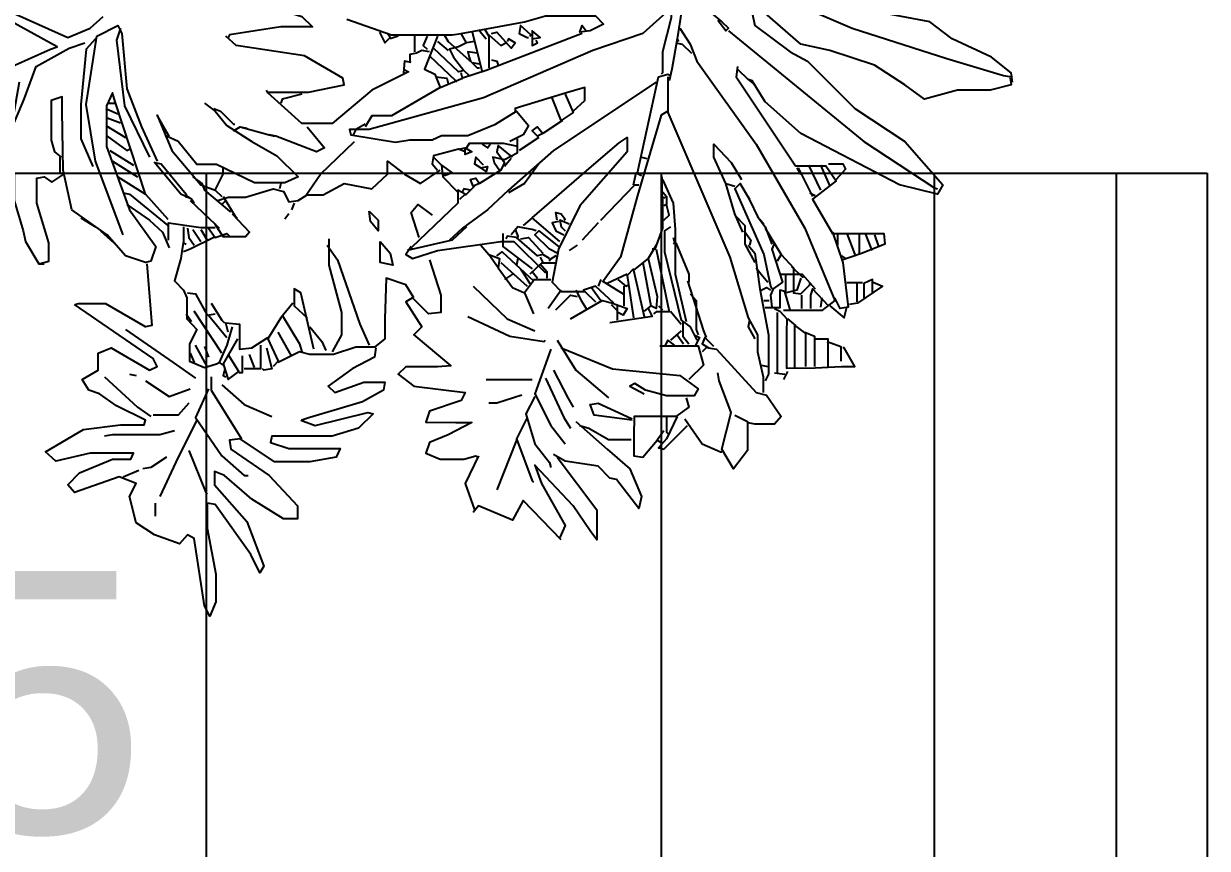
# Model space of a CAD drawing. Extents: x -109 to 1815, y -14679 to 345.
# Drawn here: x -94.999 to -94.349, y -55.431 to -54.978 of the extents above; entities that cross this region are included whole.
import ezdxf

# ---------------------------------------------------------------- set-up
doc = ezdxf.new("R2010")
doc.units = 0
doc.header["$MEASUREMENT"] = 0
doc.layers.get('0').update_dxf_attribs({"linetype": 'CONTINUOUS'})
doc.layers.add('linha-vista-3', color=1, linetype='CONTINUOUS')
doc.layers.add('TEXTO', color=1, linetype='CONTINUOUS')
doc.styles.add('ARIALN', font='arial.ttf')

# ---------------------------------------------------------------- blocks, each defined once
blk = doc.blocks.new('JARDIM_5')
at = {"linetype": 'Continuous'}
for points in [[(0.21543, 0.01423), (0.2082, 0.0101), (0.19839, -0.04877), (0.19839, -0.0591), (0.19168, -0.08595), (0.19168, -0.10247), (0.19064, -0.1035)], [(0.2082, -0.00023), (0.2144, -0.00333), (0.20304, -0.07562), (0.20407, -0.07768)], [(0.2144, -0.00333), (0.28359, -0.04257), (0.34039, -0.06736), (0.41475, -0.09111), (0.45915, -0.10454), (0.46535, -0.10557), (0.46638, -0.10454)], [(0.46638, -0.1097), (0.46535, -0.10247), (0.44986, -0.09008), (0.41888, -0.07562), (0.40132, -0.06219), (0.35691, -0.05393), (0.31973, -0.03328), (0.30011, -0.02708), (0.30424, -0.01985), (0.31664, -0.01417), (0.33419, -0.01546), (0.34969, -0.01546), (0.38067, -0.03328), (0.36311, -0.05496)], [(-0.13571, -0.03534), (-0.12848, -0.0467), (-0.0913, -0.05806), (-0.08304, -0.06632), (-0.09233, -0.06632), (-0.10782, -0.06632), (-0.1481, -0.07252), (-0.14913, -0.07459)], [(0.21027, -0.03328), (0.23195, -0.05703), (0.23815, -0.06219), (0.24331, -0.06736), (0.24125, -0.06942), (0.23505, -0.06116)], [(-0.39802, -0.06013), (-0.36498, -0.08388), (-0.32366, -0.09937), (-0.28855, -0.08388), (-0.28339, -0.08182), (-0.3247, -0.0591), (-0.33089, -0.0498), (-0.27513, -0.07459), (-0.25757, -0.06736), (-0.24724, -0.05806)], [(0.19684, -0.0529), (0.17618, -0.07149), (0.13694, -0.08491), (0.05122, -0.12209), (-0.03863, -0.14688), (-0.05412, -0.14688), (-0.05309, -0.15101), (-0.01797, -0.15669), (-0.00661, -0.15488), (0.01094, -0.15488), (0.01817, -0.15153), (0.03883, -0.15153), (0.06052, -0.14275), (0.07704, -0.13242), (0.08633, -0.14378), (0.0822, -0.15101), (0.07187, -0.15617)], [(0.46432, -0.1066), (0.46535, -0.11177), (0.44883, -0.1159), (0.42301, -0.1159), (0.39719, -0.12313), (0.3817, -0.11177), (0.35795, -0.09627), (0.32283, -0.08491), (0.30011, -0.07975), (0.27223, -0.05548), (0.2619, -0.05548), (0.26397, -0.06529), (0.29185, -0.08595), (0.30528, -0.09318), (0.34246, -0.13035), (0.3817, -0.15617), (0.41165, -0.19025), (0.40752, -0.19748), (0.37757, -0.19025), (0.30011, -0.14998), (0.27223, -0.12519), (0.2619, -0.10867), (0.2588, -0.10763)], [(-0.05618, -0.06013), (-0.02107, -0.07252), (0.02644, -0.07252), (0.03366, -0.07149)], [(0.04399, -0.07768), (0.0378, -0.07872), (0.03366, -0.07149), (0.08324, -0.06219), (0.09976, -0.05755), (0.13901, -0.05755), (0.1452, -0.06426), (0.13487, -0.06942), (0.12661, -0.07046), (0.12868, -0.06529), (0.13178, -0.06942)], [(-0.23175, -0.2295), (-0.25344, -0.17166), (-0.26067, -0.12726), (-0.2524, -0.07355), (-0.23588, -0.06529), (-0.23278, -0.07149), (-0.22865, -0.11486), (-0.21729, -0.14481), (-0.2049, -0.17166)], [(-0.23382, -0.06736), (-0.23692, -0.07665), (-0.23072, -0.12829), (-0.2111, -0.16857)], [(-0.11815, -0.11745), (-0.08613, -0.11745), (-0.05825, -0.11177), (-0.05928, -0.1066), (-0.08923, -0.08904), (-0.14294, -0.08078), (-0.1512, -0.07355)], [(-0.03036, -0.07046), (-0.02623, -0.07872), (-0.0221, -0.07459), (-0.02417, -0.07149)], [(-0.01591, -0.07355), (-0.0221, -0.07562)], [(-0.003, -0.07355), (-0.003, -0.08595)], [(0.00681, -0.07355), (0.00371, -0.08078), (0.00681, -0.08388)], [(0.01507, -0.07355), (0.00475, -0.09937), (0.01301, -0.1035), (0.01714, -0.11383), (0.0347, -0.1066), (0.03366, -0.10247)], [(0.02024, -0.07252), (0.02334, -0.07768), (0.04193, -0.09421), (0.04812, -0.09524)], [(0.12868, -0.07149), (0.05329, -0.10041), (0.0347, -0.1066)], [(0.04193, -0.06942), (0.05019, -0.10144)], [(0.04709, -0.06839), (0.05329, -0.07562)], [(0.05225, -0.06839), (0.05535, -0.07355), (0.05535, -0.07975), (0.05535, -0.09834)], [(0.05535, -0.07252), (0.06465, -0.08078), (0.06878, -0.07872)], [(0.05742, -0.07149), (0.06155, -0.07046), (0.07291, -0.08285), (0.07601, -0.07872), (0.07084, -0.07562), (0.06981, -0.07768)], [(0.08737, -0.07355), (0.0884, -0.07252), (0.08014, -0.06529), (0.0791, -0.07149), (0.0853, -0.07459), (0.08633, -0.07459)], [(0.08943, -0.07562), (0.09563, -0.07459), (0.08943, -0.06942), (0.08943, -0.08078), (0.09356, -0.07872), (0.09253, -0.07665)], [(0.2051, -0.06736), (0.21336, -0.07975), (0.21853, -0.09318), (0.265, -0.15824), (0.30321, -0.22433), (0.32696, -0.28114), (0.31664, -0.28888), (0.28669, -0.28888)], [(0.24331, -0.06942), (0.34969, -0.15617), (0.40442, -0.19232), (0.40752, -0.19335)], [(-0.3185, -0.14481), (-0.30921, -0.12313), (-0.29991, -0.09731), (-0.27409, -0.08285), (-0.2617, -0.07872)], [(-0.25344, -0.07562), (-0.26067, -0.08388), (-0.2648, -0.12726), (-0.2648, -0.15411), (-0.2555, -0.1758)], [(0.0378, -0.07872), (0.0316, -0.08182), (0.02437, -0.08388), (0.02747, -0.09008), (0.03573, -0.10041), (0.0316, -0.10144), (0.01198, -0.08285)], [(0.01507, -0.07768), (0.02334, -0.08491)], [(0.20304, -0.07562), (0.1989, -0.09937), (0.19684, -0.10867)], [(0.202, -0.07872), (0.20717, -0.07975), (0.2144, -0.08698)], [(0.00888, -0.08595), (0.00268, -0.08491), (-0.00145, -0.08698), (-0.00661, -0.08801), (-0.00661, -0.09318)], [(0.00888, -0.08904), (0.02953, -0.10867), (0.02953, -0.1097)], [(0.04606, -0.08698), (0.03883, -0.08595), (0.03986, -0.09008), (0.04089, -0.09318)], [(0.05742, -0.09214), (0.06155, -0.09318), (0.06258, -0.09627)], [(-0.01177, -0.09937), (-0.00765, -0.10144), (-0.03656, -0.1159), (-0.06755, -0.14223), (-0.0913, -0.14223), (-0.11815, -0.11796), (-0.11918, -0.1159)], [(-0.00558, -0.09421), (-0.01074, -0.09318), (-0.01177, -0.10247)], [(0.03573, -0.10041), (0.03986, -0.10454)], [(0.04193, -0.09421), (0.04606, -0.09834), (0.04812, -0.09834)], [(0.25054, -0.09731), (0.24951, -0.10557), (0.29598, -0.17528), (0.31973, -0.17528), (0.328, -0.18716), (0.30941, -0.20161), (0.3249, -0.22847), (0.36518, -0.22847), (0.36621, -0.23673), (0.34865, -0.24396), (0.33936, -0.24705), (0.33316, -0.24912)], [(0.25054, -0.09937), (0.2588, -0.10763), (0.26397, -0.11177)], [(-0.31334, -0.1097), (-0.31902, -0.14275), (-0.31721, -0.18509), (-0.31721, -0.20265), (-0.31024, -0.2264), (-0.30818, -0.23466), (-0.29785, -0.25222), (-0.2901, -0.25015), (-0.2901, -0.23569), (-0.29939, -0.20471), (-0.29939, -0.18509), (-0.29372, -0.18406), (-0.28752, -0.18819), (-0.27822, -0.18199)], [(0.01404, -0.10557), (0.0223, -0.1066), (0.02334, -0.11073)], [(0.18651, -0.1097), (0.10596, -0.1634), (0.07084, -0.19438), (0.05432, -0.20988), (0.0347, -0.22433), (0.02437, -0.23363)], [(0.17205, -0.18096), (0.18858, -0.10557), (0.19581, -0.1035), (0.19787, -0.10454)], [(0.19581, -0.10557), (0.19581, -0.13345), (0.24434, -0.24705), (0.2588, -0.29456), (0.26603, -0.30799), (0.26603, -0.32141), (0.27068, -0.34104), (0.27068, -0.35343)], [(-0.23588, -0.18406), (-0.21419, -0.19748), (-0.23795, -0.12519), (-0.24001, -0.11796), (-0.24466, -0.12829), (-0.24466, -0.1603), (-0.22659, -0.20988), (-0.20593, -0.23879), (-0.21006, -0.25015), (-0.21419, -0.25119), (-0.22969, -0.24602), (-0.24414, -0.2295), (-0.25757, -0.2202), (-0.2586, -0.22124)], [(-0.0913, -0.11899), (-0.10679, -0.12313), (-0.10782, -0.12622)], [(0.01714, -0.11383), (-0.02107, -0.13603), (-0.03656, -0.13603), (-0.04173, -0.14481)], [(0.12145, -0.13242), (0.13074, -0.12416), (0.13074, -0.11383), (0.11628, -0.11796), (0.07601, -0.13035), (0.07601, -0.13242)], [(0.11525, -0.11899), (0.12145, -0.13345), (0.11215, -0.13965), (0.10492, -0.12209)], [(-0.25757, -0.2202), (-0.27203, -0.20988), (-0.27874, -0.17889), (-0.27952, -0.13242), (-0.27952, -0.12106), (-0.28803, -0.12416), (-0.28803, -0.15514), (-0.28545, -0.16444), (-0.28029, -0.16857)], [(-0.24414, -0.12622), (-0.23795, -0.12622)], [(-0.16772, -0.12622), (-0.15946, -0.13242), (-0.15016, -0.14378), (-0.13054, -0.15617), (-0.11092, -0.16753), (-0.09439, -0.18406), (-0.10472, -0.1887), (-0.12848, -0.1887), (-0.15843, -0.17425), (-0.17392, -0.17425), (-0.18837, -0.15617), (-0.19767, -0.15204), (-0.1987, -0.15307)], [(-0.24518, -0.13035), (-0.23588, -0.13449)], [(-0.24414, -0.13758), (-0.23382, -0.14172)], [(-0.1956, -0.15204), (-0.2049, -0.13552), (-0.19354, -0.1634), (-0.17082, -0.19025), (-0.15946, -0.19438), (-0.15326, -0.18199), (-0.15326, -0.17683)], [(-0.16049, -0.13035), (-0.15533, -0.13242), (-0.145, -0.14275), (-0.14397, -0.14275)], [(0.19581, -0.13242), (0.19064, -0.13552), (0.17205, -0.19852), (0.15863, -0.24705), (0.1452, -0.26564)], [(-0.24518, -0.14378), (-0.22969, -0.15307)], [(-0.145, -0.14791), (-0.13984, -0.14481), (-0.11712, -0.15101), (-0.11298, -0.15204)], [(-0.13984, -0.14481), (-0.13467, -0.14585)], [(-0.08717, -0.14481), (-0.07374, -0.16134), (-0.07994, -0.16444), (-0.11195, -0.15204), (-0.11712, -0.15101)], [(-0.04173, -0.14275), (-0.04895, -0.14688), (-0.05102, -0.15101)], [(0.09769, -0.14998), (0.09356, -0.15204), (0.08943, -0.14791), (0.09356, -0.14481), (0.09769, -0.14998)], [(0.11319, -0.13965), (0.09769, -0.14998)], [(-0.24414, -0.15204), (-0.22865, -0.1634), (-0.22659, -0.16237)], [(-0.0882, -0.19852), (-0.07684, -0.18199), (-0.04999, -0.15617)], [(0.07807, -0.1603), (0.06671, -0.15772), (0.03986, -0.15772), (0.0378, -0.16134)], [(0.07756, -0.15411), (0.07756, -0.16547), (0.06774, -0.17063), (0.05845, -0.16857), (0.05948, -0.1727), (0.06362, -0.17889)], [(0.0946, -0.15307), (0.0791, -0.1634)], [(0.08943, -0.21607), (0.13591, -0.1758), (0.15759, -0.15721), (0.16379, -0.15307), (0.16379, -0.16444), (0.12661, -0.20678), (0.11009, -0.24086), (0.10492, -0.26668), (0.11215, -0.27391), (0.13074, -0.27391), (0.13901, -0.28217)], [(-0.24208, -0.1634), (-0.22349, -0.17476)], [(0.0316, -0.16237), (0.01198, -0.16753), (0.01094, -0.17373), (0.01507, -0.17889)], [(0.03676, -0.16444), (0.0316, -0.16237), (0.03676, -0.16134), (0.04193, -0.16444), (0.03676, -0.1665), (0.03676, -0.16134)], [(0.07394, -0.16857), (0.06258, -0.15927), (0.06155, -0.16444), (0.06774, -0.1727), (0.06465, -0.17889), (0.04812, -0.18922)], [(0.05019, -0.15824), (0.05432, -0.16134), (0.05639, -0.15824)], [(0.24125, -0.18922), (0.23195, -0.16857), (0.23195, -0.15824), (0.24538, -0.1727), (0.25364, -0.18612)], [(-0.28132, -0.16857), (-0.28132, -0.18199)], [(-0.24001, -0.17166), (-0.22039, -0.18406)], [(-0.17598, -0.20471), (-0.17805, -0.20161), (-0.18631, -0.19748), (-0.20697, -0.1727), (-0.2018, -0.17373), (-0.18218, -0.19748), (-0.18218, -0.20058)], [(-0.15739, -0.20265), (-0.14913, -0.20007), (-0.13571, -0.20007), (-0.11402, -0.19335), (-0.10576, -0.19542), (-0.10162, -0.20368), (-0.09439, -0.20265), (-0.08717, -0.198), (-0.07477, -0.198), (-0.05825, -0.18922), (-0.03656, -0.19335), (-0.02417, -0.18199), (-0.02417, -0.17166), (-0.01074, -0.18199), (0.00165, -0.18922), (0.01714, -0.17889)], [(0.01198, -0.16857), (0.01817, -0.17476), (0.01921, -0.18406), (0.03057, -0.19542)], [(0.01817, -0.17476), (0.02644, -0.18096), (0.02127, -0.18303), (0.01921, -0.18303)], [(0.05122, -0.17476), (0.04503, -0.16857), (0.04399, -0.17373), (0.04916, -0.17683), (0.05432, -0.1758), (0.05329, -0.17993), (0.04916, -0.17683)], [(0.07291, -0.1696), (0.06774, -0.1758)], [(0.0946, -0.17373), (0.08324, -0.18922), (0.07084, -0.19645)], [(0.17515, -0.16857), (0.17928, -0.1696)], [(0.30631, -0.17476), (0.3156, -0.19438)], [(0.3156, -0.17476), (0.32283, -0.19129)], [(0.3218, -0.17373), (0.33316, -0.17373), (0.33523, -0.17786), (0.328, -0.18612)], [(-0.17701, -0.18406), (-0.16978, -0.18922), (-0.16772, -0.19438), (-0.1481, -0.21091), (-0.14707, -0.21091)], [(0.04812, -0.18922), (0.04296, -0.19129), (0.04089, -0.18612), (0.04503, -0.18509), (0.04812, -0.18922)], [(0.16895, -0.19025), (0.17102, -0.18096), (0.17515, -0.18303)], [(0.19116, -0.18406), (0.19116, -0.19955), (0.19374, -0.20058)], [(0.29702, -0.17683), (0.30011, -0.18199)], [(0.29805, -0.17683), (0.30941, -0.19955)], [(-0.15946, -0.19438), (-0.1543, -0.19955)], [(-0.10782, -0.18922), (-0.10885, -0.19335)], [(0.03263, -0.20161), (0.03676, -0.19748), (0.03108, -0.19438), (0.03108, -0.20471), (-0.00558, -0.23983), (-0.00455, -0.24086)], [(0.04089, -0.19438), (0.03573, -0.19335), (0.0347, -0.19542)], [(0.04399, -0.19129), (0.03676, -0.19852)], [(0.14314, -0.21814), (0.16999, -0.19025), (0.17308, -0.19025)], [(0.19064, -0.19438), (0.19477, -0.19955), (0.19477, -0.20574)], [(0.19168, -0.18612), (0.19994, -0.20471), (0.20149, -0.22537), (0.20149, -0.26048), (0.21027, -0.29766)], [(0.25467, -0.22743), (0.24848, -0.21297), (0.24125, -0.18922), (0.24848, -0.19129)], [(0.26707, -0.21607), (0.25984, -0.20161), (0.25261, -0.18922), (0.24848, -0.19335), (0.2712, -0.24499), (0.27636, -0.26978), (0.27739, -0.27184)], [(-0.23175, -0.19645), (-0.22659, -0.19748), (-0.19664, -0.22227)], [(-0.21419, -0.19748), (-0.19664, -0.21711)], [(-0.18218, -0.19852), (-0.17805, -0.20161)], [(-0.17908, -0.20265), (-0.15946, -0.22124), (-0.15636, -0.22433)], [(-0.1512, -0.20265), (-0.1543, -0.20574)], [(-0.15326, -0.19955), (-0.14294, -0.21607), (-0.1419, -0.21607)], [(0.19168, -0.20058), (0.19168, -0.22433), (0.18548, -0.24086), (0.18341, -0.24086)], [(0.25674, -0.19645), (0.25984, -0.20161)], [(0.30734, -0.19645), (0.31147, -0.19852)], [(-0.22865, -0.20574), (-0.2111, -0.21814), (-0.20077, -0.22743), (-0.1956, -0.23983)], [(-0.14603, -0.21297), (-0.13261, -0.22743), (-0.13571, -0.23105), (-0.15326, -0.23105), (-0.15946, -0.22124)], [(-0.10162, -0.21297), (-0.10472, -0.21711)], [(-0.09749, -0.20471), (-0.09956, -0.20988)], [(-0.03863, -0.21091), (-0.0314, -0.21814), (-0.0314, -0.2264), (-0.03759, -0.21917), (-0.03863, -0.21091)], [(0.00062, -0.23156), (-0.00558, -0.21194), (-0.00042, -0.20574), (0.01094, -0.21401)], [(0.10906, -0.21814), (0.10802, -0.21194), (0.11215, -0.21297), (0.11525, -0.21711), (0.11422, -0.21814)], [(0.19271, -0.21814), (0.19684, -0.21401), (0.19477, -0.20574), (0.19271, -0.20678)], [(-0.2648, -0.21607), (-0.25344, -0.2233)], [(-0.19612, -0.23363), (-0.19612, -0.2202), (-0.17082, -0.22382), (-0.15946, -0.22382)], [(0.11112, -0.23466), (0.08943, -0.21607), (0.0822, -0.22227)], [(0.11009, -0.21917), (0.10492, -0.2202), (0.10802, -0.2264), (0.11422, -0.2295)], [(0.11835, -0.22124), (0.11112, -0.21814), (0.11215, -0.2233), (0.11525, -0.2264)], [(0.14107, -0.2202), (0.12868, -0.23363)], [(0.24848, -0.21401), (0.25622, -0.22227), (0.25622, -0.23673), (0.26397, -0.25119)], [(0.26603, -0.21504), (0.27223, -0.2233), (0.27739, -0.23673)], [(0.2681, -0.21711), (0.2712, -0.22124)], [(-0.24931, -0.2264), (-0.23898, -0.23569)], [(-0.18424, -0.2233), (-0.18424, -0.23569), (-0.18218, -0.23673)], [(-0.16049, -0.23156), (-0.17908, -0.24086), (-0.18424, -0.24292)], [(-0.18115, -0.22433), (-0.18011, -0.23156), (-0.17598, -0.23776)], [(-0.17701, -0.22537), (-0.17082, -0.23466)], [(-0.17082, -0.22537), (-0.16565, -0.23363)], [(-0.16462, -0.22433), (-0.15946, -0.23156), (-0.15016, -0.22847), (-0.1481, -0.23053)], [(0.0378, -0.2233), (0.02644, -0.23363), (-0.00868, -0.24189)], [(0.0662, -0.22847), (0.0662, -0.23879), (0.08943, -0.25635)], [(0.10286, -0.24809), (0.09769, -0.24499), (0.09356, -0.24602), (0.07704, -0.23156), (0.06981, -0.23053), (0.06878, -0.2326)], [(0.09253, -0.2264), (0.08943, -0.22537), (0.08324, -0.22433), (0.07807, -0.2233), (0.07291, -0.2295)], [(0.07601, -0.22537), (0.07807, -0.23053), (0.07807, -0.23156)], [(0.08014, -0.2326), (0.08633, -0.23156), (0.09769, -0.24396)], [(0.10906, -0.24396), (0.10286, -0.24086), (0.0915, -0.2295), (0.0946, -0.2264), (0.11009, -0.23879)], [(0.19787, -0.2233), (0.19322, -0.2264), (0.19322, -0.24292), (0.20613, -0.29663), (0.21336, -0.30179), (0.21853, -0.31212)], [(0.19994, -0.23156), (0.20097, -0.23569), (0.19994, -0.23673)], [(0.2557, -0.2264), (0.26087, -0.23363), (0.25984, -0.23776)], [(0.27223, -0.22433), (0.28462, -0.24499), (0.28152, -0.25015)], [(0.3249, -0.22743), (0.33316, -0.25119), (0.33729, -0.2863), (0.3311, -0.28733), (0.32696, -0.27907)], [(0.32903, -0.22847), (0.32903, -0.23776)], [(0.33626, -0.22847), (0.34246, -0.24499)], [(0.34607, -0.22847), (0.34607, -0.24396)], [(0.35072, -0.22847), (0.35588, -0.24189)], [(0.35795, -0.2295), (0.36105, -0.23879)], [(-0.18424, -0.23466), (-0.18528, -0.24086), (-0.18631, -0.24809), (-0.19147, -0.26564), (-0.18424, -0.27287), (-0.18166, -0.27907), (-0.18166, -0.29559), (-0.17392, -0.30386), (-0.1796, -0.31522), (-0.1796, -0.32864), (-0.16772, -0.33381), (-0.15843, -0.33071), (-0.15636, -0.32967)], [(-0.07168, -0.23776), (-0.06341, -0.24912), (-0.04586, -0.29972), (-0.03863, -0.31625)], [(-0.07013, -0.2326), (-0.07013, -0.25325), (-0.06032, -0.29043), (-0.06032, -0.30799), (-0.06755, -0.32141)], [(-0.02985, -0.23466), (-0.0221, -0.24396), (-0.02004, -0.25325), (-0.02985, -0.25119), (-0.02985, -0.23466)], [(-0.00558, -0.23879), (-0.00971, -0.24499), (-0.00455, -0.24809), (0.01507, -0.24189), (0.06465, -0.23466), (0.07497, -0.23466), (0.09976, -0.25945)], [(0.04916, -0.23776), (0.05535, -0.24499), (0.06362, -0.24809), (0.06258, -0.25532), (0.05535, -0.24499)], [(0.12455, -0.23776), (0.11835, -0.24189)], [(0.18651, -0.23776), (0.18031, -0.24809), (0.18754, -0.27804), (0.18651, -0.28733), (0.18238, -0.28527)], [(0.18651, -0.24086), (0.19684, -0.28991), (0.18651, -0.28991), (0.18445, -0.29146)], [(0.202, -0.23569), (0.21233, -0.26048), (0.21233, -0.26668)], [(0.2588, -0.23776), (0.26397, -0.24396), (0.2681, -0.27184), (0.27481, -0.30799), (0.27481, -0.33897), (0.27223, -0.34413)], [(0.27946, -0.23569), (0.27739, -0.24086), (0.28566, -0.26668), (0.27843, -0.27184), (0.27636, -0.277), (0.27739, -0.2863)], [(0.00888, -0.24912), (0.01766, -0.277), (0.01766, -0.29043), (0.00785, -0.29146), (-0.00455, -0.27907), (-0.00971, -0.28217), (0.00268, -0.30179), (-0.00352, -0.30799), (0.0254, -0.33226), (0.01507, -0.33303), (-0.00971, -0.33303), (-0.01591, -0.33897), (-0.00352, -0.34826), (0.03676, -0.35343), (0.03366, -0.35962), (0.00888, -0.36789), (0.00578, -0.37666), (0.02953, -0.37692), (0.04193, -0.37692), (0.02334, -0.38648), (0.00888, -0.39267), (0.00578, -0.40093), (0.01714, -0.40558), (0.03573, -0.40558), (0.04503, -0.403), (0.04606, -0.40403)], [(0.06155, -0.24602), (0.06568, -0.24292), (0.09047, -0.26564), (0.08324, -0.27494), (0.09047, -0.29146)], [(0.07807, -0.24809), (0.07704, -0.25325)], [(0.09563, -0.24705), (0.09769, -0.25119)], [(0.10802, -0.24602), (0.10286, -0.24912), (0.10286, -0.25015)], [(0.18031, -0.24809), (0.16895, -0.25738), (0.17722, -0.29353)], [(0.28462, -0.24499), (0.29443, -0.25532), (0.29443, -0.27494), (0.30011, -0.27597), (0.30734, -0.26874), (0.30734, -0.26771)], [(0.33213, -0.24602), (0.33523, -0.24809)], [(-0.29785, -0.25222), (-0.29372, -0.25222)], [(-0.21316, -0.25222), (-0.20903, -0.30076), (-0.21419, -0.30179), (-0.24518, -0.28372), (-0.26686, -0.28372), (-0.26893, -0.28423)], [(0.06258, -0.25532), (0.07394, -0.27081), (0.08324, -0.27494)], [(0.06465, -0.25119), (0.0853, -0.26978)], [(0.08014, -0.25635), (0.0822, -0.25945), (0.08324, -0.25842)], [(0.0822, -0.25945), (0.08737, -0.26771)], [(0.10699, -0.2517), (0.09666, -0.2517), (0.08737, -0.26048)], [(0.08943, -0.25842), (0.09356, -0.26358)], [(0.09563, -0.25222), (0.10079, -0.25842), (0.10079, -0.26358)], [(0.16895, -0.25635), (0.16379, -0.26151), (0.16895, -0.29456)], [(0.17618, -0.25119), (0.18238, -0.28527), (0.17722, -0.2894)], [(0.265, -0.25532), (0.26913, -0.26048), (0.27429, -0.26668)], [(0.29288, -0.25428), (0.30115, -0.26255), (0.30218, -0.26255)], [(-0.00352, -0.27907), (-0.00971, -0.26874), (-0.0252, -0.26358), (-0.02623, -0.29559), (-0.02623, -0.31109), (-0.0345, -0.3178), (-0.04895, -0.3178), (-0.06651, -0.32348), (-0.0851, -0.32348), (-0.09336, -0.32141), (-0.10989, -0.32967)], [(0.07394, -0.26048), (0.06774, -0.26461)], [(0.09047, -0.26461), (0.10389, -0.26461)], [(0.14314, -0.26461), (0.14107, -0.26978)], [(0.14417, -0.26564), (0.16069, -0.27597)], [(0.16379, -0.26048), (0.1483, -0.26771)], [(0.15656, -0.26461), (0.16276, -0.26978), (0.16482, -0.26874)], [(0.2113, -0.26564), (0.22369, -0.30489), (0.22575, -0.31005)], [(0.28462, -0.26048), (0.30115, -0.26048), (0.31147, -0.27184)], [(0.28824, -0.26151), (0.28824, -0.27391)], [(0.30011, -0.26358), (0.29702, -0.27287), (0.28875, -0.27494)], [(0.34865, -0.26719), (0.33626, -0.26719)], [(0.35691, -0.26668), (0.36414, -0.26978), (0.34452, -0.2832), (0.33832, -0.28423)], [(0.344, -0.26771), (0.344, -0.28217)], [(0.3564, -0.27494), (0.3564, -0.26461), (0.34969, -0.26771), (0.34969, -0.27907)], [(-0.18115, -0.27494), (-0.17495, -0.27597), (-0.16565, -0.2925), (-0.15946, -0.29146)], [(-0.082, -0.31935), (-0.09233, -0.27494), (-0.09749, -0.27184), (-0.09749, -0.28527), (-0.08717, -0.29456)], [(0.04296, -0.26978), (0.06981, -0.29559), (0.0915, -0.30489)], [(0.11215, -0.27287), (0.10183, -0.28733)], [(0.10802, -0.28836), (0.11938, -0.277), (0.12455, -0.27804)], [(0.12351, -0.27287), (0.12765, -0.28114), (0.13178, -0.28733)], [(0.15346, -0.2832), (0.13901, -0.26978), (0.12971, -0.27287), (0.12971, -0.27391)], [(0.13591, -0.27081), (0.14314, -0.28114)], [(0.16121, -0.26978), (0.16121, -0.28527)], [(0.21336, -0.27597), (0.21801, -0.28114), (0.21801, -0.30386), (0.21956, -0.30799)], [(0.26913, -0.27287), (0.27326, -0.27081), (0.27636, -0.27287)], [(0.29185, -0.28836), (0.28772, -0.27391), (0.28359, -0.27287), (0.28359, -0.28682), (0.27223, -0.28682)], [(0.30063, -0.277), (0.30063, -0.28733)], [(0.3218, -0.28527), (0.30941, -0.27184), (0.30786, -0.277), (0.30786, -0.28733)], [(-0.09233, -0.37512), (-0.08097, -0.37925), (-0.03966, -0.36892), (-0.03553, -0.36995), (-0.04689, -0.38131), (-0.06755, -0.38751), (-0.11505, -0.38751), (-0.11608, -0.39267), (-0.10162, -0.39732), (-0.06135, -0.39732), (-0.06445, -0.40403), (-0.0851, -0.40765), (-0.11298, -0.40765), (-0.13984, -0.38957), (-0.1481, -0.39061), (-0.14707, -0.39784), (-0.11712, -0.41849), (-0.09491, -0.44224), (-0.09491, -0.45257), (-0.10576, -0.45257), (-0.13054, -0.43708), (-0.15223, -0.41849), (-0.15997, -0.41539), (-0.15997, -0.42572), (-0.13467, -0.45464), (-0.12125, -0.48975), (-0.12435, -0.49491), (-0.13157, -0.48046), (-0.15946, -0.44121), (-0.16565, -0.44018), (-0.16565, -0.4598), (-0.15894, -0.49595), (-0.15894, -0.51763), (-0.16359, -0.52899), (-0.16772, -0.52073), (-0.17598, -0.46806), (-0.18115, -0.46496), (-0.18734, -0.47219), (-0.20697, -0.46496), (-0.22142, -0.45567), (-0.22659, -0.43502), (-0.22142, -0.42469), (-0.23485, -0.41952), (-0.26996, -0.43192), (-0.27513, -0.42572), (-0.26583, -0.41643), (-0.24001, -0.40558), (-0.22556, -0.40558), (-0.22349, -0.40093), (-0.25757, -0.40093), (-0.28442, -0.40713), (-0.29268, -0.3999), (-0.26273, -0.38234), (-0.23382, -0.37873), (-0.21523, -0.37873), (-0.21419, -0.37512), (-0.23692, -0.36375), (-0.25034, -0.35446), (-0.2586, -0.35136), (-0.26377, -0.3431), (-0.25137, -0.33587), (-0.25137, -0.32245), (-0.24104, -0.31831), (-0.2111, -0.33587), (-0.2049, -0.33277), (-0.208, -0.32658), (-0.26996, -0.28423)], [(-0.16256, -0.2832), (-0.1543, -0.29663), (-0.15223, -0.29869)], [(-0.09853, -0.2832), (-0.10782, -0.29456), (-0.11815, -0.31109), (-0.10989, -0.32864), (-0.11402, -0.33277)], [(0.11938, -0.29559), (0.14417, -0.28114), (0.15243, -0.2832), (0.16379, -0.28733), (0.16069, -0.2925), (0.15656, -0.29043)], [(0.18031, -0.28733), (0.18341, -0.29353), (0.15036, -0.29869)], [(0.1514, -0.28423), (0.15553, -0.28836)], [(0.15605, -0.28423), (0.15605, -0.29663)], [(0.18858, -0.28527), (0.19168, -0.28836)], [(0.2712, -0.28114), (0.27533, -0.28114)], [(0.27946, -0.28733), (0.28359, -0.2894), (0.28927, -0.29559), (0.28901, -0.30592), (0.28901, -0.33432), (0.31147, -0.33406), (0.33213, -0.3329), (0.34246, -0.3329), (0.33419, -0.31831), (0.33316, -0.31831)], [(0.31664, -0.27907), (0.3156, -0.2863)], [(0.32283, -0.28527), (0.33419, -0.29456), (0.33626, -0.2863)], [(-0.18218, -0.29146), (-0.17805, -0.29766)], [(-0.1543, -0.32245), (-0.17598, -0.2894)], [(-0.16462, -0.2925), (-0.15016, -0.31005)], [(-0.10679, -0.2925), (-0.09336, -0.31522), (-0.0913, -0.32141)], [(0.03883, -0.29353), (0.07187, -0.30902), (0.09873, -0.31315), (0.09976, -0.31212)], [(0.19787, -0.2894), (0.20613, -0.29972)], [(0.25984, -0.29663), (0.2588, -0.30179), (0.26397, -0.31109)], [(0.28152, -0.29043), (0.28152, -0.33794)], [(0.28979, -0.29559), (0.29598, -0.30076)], [(-0.22969, -0.30386), (-0.19251, -0.32967), (-0.17495, -0.34207)], [(-0.14603, -0.30179), (-0.15016, -0.31625), (-0.15636, -0.32967), (-0.15326, -0.33174)], [(-0.14913, -0.30592), (-0.1512, -0.29869), (-0.14035, -0.29972), (-0.14035, -0.31935), (-0.13054, -0.31831), (-0.11815, -0.31005)], [(-0.09956, -0.32451), (-0.10989, -0.30592)], [(-0.0851, -0.30179), (-0.07581, -0.31315), (-0.07271, -0.32038)], [(0.20613, -0.30489), (0.19787, -0.31212)], [(0.20768, -0.29766), (0.20768, -0.30902), (0.21233, -0.31522)], [(0.29547, -0.33484), (0.29547, -0.30076), (0.30373, -0.30695), (0.30373, -0.33277)], [(0.30321, -0.30592), (0.31096, -0.30902), (0.31096, -0.33277)], [(-0.1419, -0.31109), (-0.15326, -0.33071), (-0.14913, -0.3431), (-0.14087, -0.3369), (-0.14913, -0.32348)], [(0.10906, -0.31212), (0.12351, -0.33587), (0.14933, -0.35756)], [(0.20097, -0.31625), (0.19581, -0.31212), (0.19374, -0.31625)], [(0.20304, -0.30799), (0.2082, -0.31522)], [(0.21646, -0.30799), (0.22059, -0.31005), (0.21749, -0.31625)], [(0.23195, -0.31728), (0.22472, -0.31005), (0.22266, -0.31522), (0.22782, -0.31831), (0.23402, -0.31935), (0.265, -0.35343), (0.27326, -0.35549), (0.28462, -0.37202), (0.27946, -0.37821), (0.26397, -0.37821), (0.2588, -0.37718)], [(0.31044, -0.31109), (0.32129, -0.31109), (0.32129, -0.33381)], [(0.32077, -0.31315), (0.33161, -0.31728), (0.33161, -0.32864)], [(-0.17908, -0.32245), (-0.17598, -0.32967)], [(-0.16565, -0.33277), (-0.17495, -0.31625)], [(-0.16772, -0.31728), (-0.16462, -0.32554)], [(-0.13829, -0.32451), (-0.13829, -0.33794), (-0.14087, -0.33794)], [(-0.12383, -0.31625), (-0.12383, -0.33484), (-0.13674, -0.33484)], [(-0.12848, -0.33381), (-0.13261, -0.32348)], [(-0.11918, -0.31831), (-0.11505, -0.33484), (-0.12125, -0.33587), (-0.12228, -0.33484)], [(-0.03346, -0.31831), (-0.0345, -0.32554), (-0.05205, -0.33484), (-0.07064, -0.34826), (-0.06548, -0.35343), (-0.04276, -0.34517), (-0.02623, -0.34517), (-0.02727, -0.35136), (-0.04379, -0.36066), (-0.06135, -0.36582), (-0.0851, -0.37305), (-0.0913, -0.37512)], [(0.10389, -0.31935), (0.0915, -0.35446), (0.10389, -0.37925), (0.11525, -0.39371)], [(0.11215, -0.31831), (0.15243, -0.33484), (0.2051, -0.34), (0.21956, -0.35033), (0.21646, -0.35601), (0.19477, -0.35601), (0.17825, -0.35136), (0.16999, -0.3462), (0.16586, -0.34826), (0.17722, -0.35446)], [(0.18961, -0.31677), (0.21956, -0.31677), (0.22369, -0.33174), (0.21233, -0.3431)], [(0.22575, -0.31831), (0.22266, -0.32141)], [(0.26913, -0.33174), (0.27429, -0.33277)], [(-0.24621, -0.34104), (-0.22039, -0.36479), (-0.21006, -0.37202)], [(-0.22659, -0.33897), (-0.22142, -0.34)], [(-0.16256, -0.34104), (-0.16256, -0.35136), (-0.14397, -0.38131), (-0.1388, -0.38957)], [(-0.15223, -0.33587), (-0.15326, -0.34), (-0.1512, -0.34104)], [(0.05329, -0.3431), (0.08943, -0.3431)], [(0.09976, -0.34207), (0.11422, -0.37305), (0.11938, -0.38131)], [(0.10596, -0.33587), (0.11732, -0.35756), (0.12145, -0.36479)], [(0.24848, -0.37098), (0.25829, -0.37615), (0.25829, -0.39887), (0.24744, -0.41333), (0.23815, -0.39784), (0.24538, -0.36892), (0.23608, -0.34413), (0.23505, -0.33794)], [(0.27946, -0.33794), (0.28772, -0.33897)], [(0.28979, -0.3369), (0.28669, -0.3431)], [(-0.21419, -0.34413), (-0.1956, -0.35653), (-0.17908, -0.35033)], [(-0.16462, -0.35033), (-0.17495, -0.37305), (-0.1543, -0.403), (-0.13674, -0.41849), (-0.13364, -0.41849)], [(-0.1543, -0.34723), (-0.13674, -0.36272), (-0.11505, -0.37202)], [(-0.18011, -0.36169), (-0.18837, -0.37098), (-0.208, -0.37098)], [(0.08117, -0.35549), (0.06155, -0.36169), (0.05535, -0.36169)], [(0.0915, -0.35653), (0.08427, -0.36995), (0.0915, -0.39371), (0.10286, -0.40816), (0.10389, -0.41229)], [(0.16792, -0.37512), (0.13797, -0.37098), (0.13487, -0.36272), (0.14107, -0.36169), (0.16379, -0.37202), (0.16792, -0.37408)], [(0.21027, -0.35756), (0.21233, -0.36479), (0.202, -0.37202), (0.19787, -0.37202), (0.16947, -0.37202), (0.16921, -0.38751), (0.16921, -0.403), (0.17618, -0.40403), (0.18754, -0.39061), (0.19064, -0.39267)], [(-0.17392, -0.37512), (-0.18837, -0.40403), (-0.20283, -0.43502)], [(0.0853, -0.37305), (0.07704, -0.38957), (0.08943, -0.42262), (0.09047, -0.42365)], [(0.12351, -0.37615), (0.1483, -0.39784), (0.16586, -0.41333), (0.17515, -0.43502), (0.17308, -0.44431), (0.15553, -0.42159), (0.15036, -0.42056), (0.14107, -0.41126), (0.11525, -0.40713), (0.10596, -0.40197)], [(0.12661, -0.37925), (0.13384, -0.38131), (0.14933, -0.39009), (0.16689, -0.39009)], [(0.20304, -0.37202), (0.19477, -0.38957), (0.18858, -0.3968), (0.19271, -0.39784), (0.2113, -0.37925)], [(0.19477, -0.37202), (0.19477, -0.38441), (0.19684, -0.38648)], [(0.20923, -0.37408), (0.22266, -0.39371), (0.23711, -0.3999), (0.23815, -0.3999)], [(-0.19147, -0.38338), (-0.20283, -0.38648), (-0.24001, -0.38648), (-0.24621, -0.38751)], [(0.19271, -0.38338), (0.18754, -0.39061)], [(-0.18011, -0.39887), (-0.16669, -0.43192), (-0.16565, -0.43295)], [(0.07704, -0.39061), (0.06155, -0.42985)], [(-0.19767, -0.40403), (-0.21006, -0.41229), (-0.21626, -0.41333)], [(0.04709, -0.403), (0.03676, -0.42469), (0.04399, -0.44534)], [(0.10906, -0.40403), (0.14004, -0.44534), (0.14004, -0.4691), (0.13487, -0.46187), (0.12145, -0.44224), (0.0915, -0.41023), (0.09666, -0.42469), (0.11525, -0.45773), (0.11112, -0.46703)], [(-0.23175, -0.41952), (-0.21936, -0.41436)], [(-0.20645, -0.44018), (-0.20645, -0.45051)], [(0.11215, -0.4691), (0.0822, -0.43811), (0.07394, -0.4536), (0.04709, -0.44224), (0.04296, -0.44741)]]:
    blk.add_lwpolyline(points, dxfattribs=at)

msp = doc.modelspace()

# ---------------------------------------------------------------- linework, layer by layer
at = {"layer": 'linha-vista-3'}
for p, q in [((-96.34893, -55.0597), (-94.34893, -55.0597)), ((-94.89893, -55.0597), (-94.89893, -55.6097)), ((-94.64893, -55.0597), (-94.64893, -55.6097)), ((-94.49893, -55.0597), (-94.49893, -55.6097)), ((-94.39893, -55.0597), (-94.39893, -55.6097)), ((-94.34893, -55.0597), (-94.34893, -55.6097))]:
    msp.add_line(p, q, dxfattribs=at)

# ---------------------------------------------------------------- block references
at = {"layer": 'linha-vista-3', "xscale": 0.7, "yscale": 0.7, "zscale": 0.7}
msp.add_blockref('JARDIM_5', (-94.78235, -54.933), dxfattribs=at)

# ---------------------------------------------------------------- texts
at = {"layer": 'TEXTO', "style": 'ARIALN'}
msp.add_text('+ 0.15', height=0.144, dxfattribs=at).set_placement((-95.4965, -55.42241))

doc.saveas('drawing.dxf')
